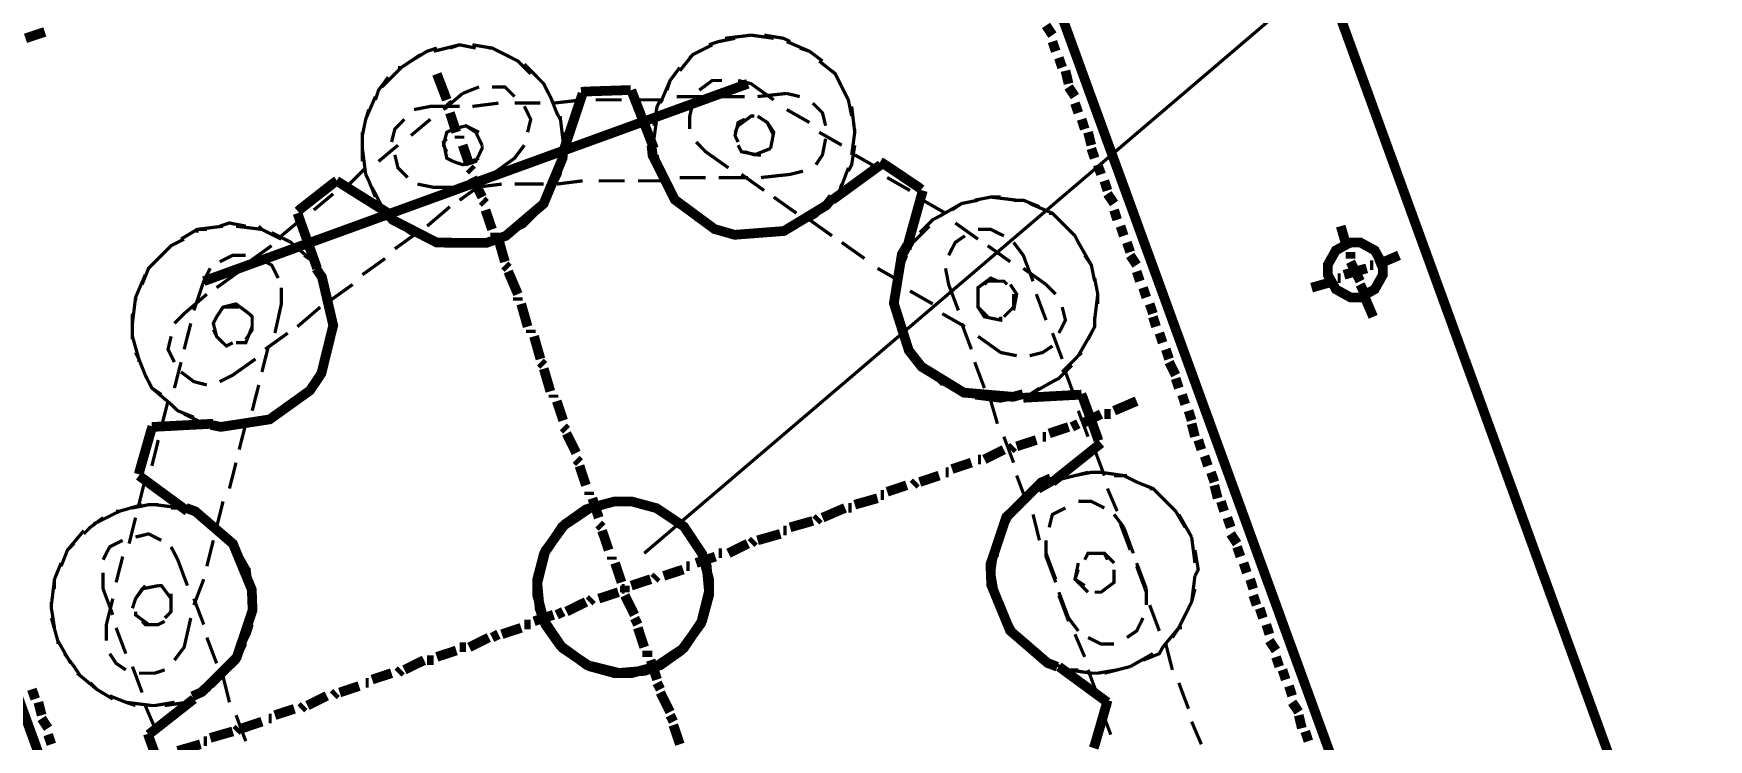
# Model space of a CAD drawing. Extents: x -2.4 to 13.4, y -16 to -5.
# Drawn here: x 1.194 to 2.056, y -8.171 to -7.808 of the extents above; entities that cross this region are included whole.
import ezdxf

# ---------------------------------------------------------------- set-up
doc = ezdxf.new("R2010")
doc.units = 0
doc.header["$MEASUREMENT"] = 0
doc.dimstyles.get("Standard").update_dxf_attribs({"dimtxt": 0.1, "dimasz": 0.1, "dimexe": 1.25, "dimexo": 0.625, "dimtad": 1, "dimtih": 1, "dimtxsty": 'Standard', "dimcen": 2.5, "dimazin": 3, "dimtfac": 1, "dimtmove": 0, "dimatfit": 3})

# ---------------------------------------------------------------- blocks, each defined once
blk = doc.blocks.new('_CLOSEDFILLED')
at = {"color": 0, "linetype": 'BYBLOCK'}
blk.add_solid([(-1, 0.1644), (0, 0), (-1, -0.1644)], dxfattribs=at)
blk = doc.blocks.new('*D10')
for p, q in [((0.28371, -7.11839), (0.28371, -9.73529)), ((1.6566, -7.21839), (0.28371, -7.21839)), ((0.28371, -10.43529), (0.28371, -13.05219)), ((0.84698, -12.95219), (0.28371, -12.95219))]:
    blk.add_line(p, q)
at = {"layer": 'Defpoints'}
for p in [(0.28371, -7.21839), (1.6566, -7.21839), (0.84698, -12.95219)]:
    blk.add_point(p, dxfattribs=at)
at = {"xscale": 0.1, "yscale": 0.1}
for p, rotation in [((0.28371, -7.21839), 270), ((0.28371, -12.95219), 90)]:
    blk.add_blockref('_CLOSEDFILLED', p, dxfattribs=dict(at, rotation=rotation))
at = {"insert": (0.28371, -10.08529), "char_height": 0.1, "attachment_point": 5, "rotation": 270}
blk.add_mtext('3000 mm', dxfattribs=at)

msp = doc.modelspace()

# ---------------------------------------------------------------- linework, layer by layer
at = {"color": 0}
for points, const_width in [([(3.74199, -12.95219), (1.65538, -7.21884)], 0.005), ([(3.59868, -12.95219), (1.52868, -7.26383)], 0.005), ([(2.93368, -12.95219), (0.94198, -7.47715)], 0.005), ([(2.00698, -7.6505), (1.50868, -8.07551)], 0.00167), ([(1.19038, -7.81048), (1.20028, -7.80718)], 0.005), ([(1.71868, -7.80886), (1.71538, -7.80387)], 0.005), ([(1.40198, -7.81552), (1.39698, -7.81716), (1.38868, -7.8222)], 0.00167), ([(1.41368, -7.81384), (1.40038, -7.81716)], 0.00167), ([(1.42198, -7.81552), (1.41368, -7.81384), (1.40868, -7.81552)], 0.00167), ([(1.43368, -7.81716), (1.43038, -7.81552), (1.42028, -7.81384)], 0.00167), ([(1.44038, -7.82052), (1.43038, -7.81552), (1.42868, -7.81552)], 0.00167), ([(1.54368, -7.81384), (1.53368, -7.81884), (1.53208, -7.82052)], 0.00167), ([(1.55538, -7.81048), (1.54698, -7.81216), (1.54198, -7.81384)], 0.00167), ([(1.56368, -7.80886), (1.55028, -7.81048)], 0.00167), ([(1.57528, -7.81048), (1.56368, -7.80886), (1.56198, -7.80886)], 0.00167), ([(1.58368, -7.81216), (1.58028, -7.81048), (1.57038, -7.80886)], 0.00167), ([(1.59368, -7.81716), (1.58198, -7.81216)], 0.00167), ([(1.60038, -7.8222), (1.59368, -7.81716), (1.58868, -7.81552)], 0.00167), ([(1.72038, -7.81716), (1.71868, -7.81216)], 0.005), ([(1.39368, -7.81884), (1.38368, -7.82551), (1.38198, -7.82551)], 0.00167), ([(1.45028, -7.82881), (1.44368, -7.8222), (1.44038, -7.82052)], 0.00167), ([(1.45698, -7.83387), (1.44698, -7.82383)], 0.00167), ([(1.53698, -7.81716), (1.53368, -7.81884), (1.52698, -7.82719)], 0.00167), ([(1.60868, -7.83219), (1.60698, -7.82881), (1.59868, -7.8222)], 0.00167), ([(1.72368, -7.82551), (1.72198, -7.82052)], 0.005), ([(1.28208, -7.93548), (1.56198, -7.83387)], 0.005), ([(1.37698, -7.83051), (1.37198, -7.83718), (1.37038, -7.84216)], 0.00167), ([(1.38368, -7.82551), (1.37368, -7.8355)], 0.00167), ([(1.40198, -7.82881), (1.40708, -7.84216)], 0.005), ([(1.46198, -7.84384), (1.45698, -7.83387), (1.45528, -7.83219)], 0.00167), ([(1.52198, -7.83219), (1.51698, -7.84384)], 0.00167), ([(1.52698, -7.82551), (1.52198, -7.83219), (1.52038, -7.83718)], 0.00167), ([(1.54868, -7.83219), (1.54368, -7.83219), (1.53698, -7.83718)], 0.00167), ([(1.57528, -7.84216), (1.56368, -7.83387), (1.55698, -7.83219)], 0.00167), ([(1.61198, -7.83886), (1.60698, -7.82881), (1.60528, -7.82719)], 0.00167), ([(1.72698, -7.83387), (1.72538, -7.82719)], 0.005), ([(1.37038, -7.84048), (1.36538, -7.85215)], 0.00167), ([(1.41528, -7.83886), (1.40538, -7.84716)], 0.00167), ([(1.40708, -7.84384), (1.40868, -7.84554)], 0.005), ([(1.42368, -7.8355), (1.41528, -7.83886)], 0.00167), ([(1.44198, -7.84048), (1.43698, -7.8355), (1.43038, -7.8355)], 0.00167), ([(1.46538, -7.85215), (1.46368, -7.84884), (1.46038, -7.84048)], 0.00167), ([(1.47698, -7.84216), (1.46198, -7.84384)], 0.00167), ([(1.47698, -7.83886), (1.46698, -7.86886)], 0.005), ([(1.50168, -7.83723), (1.49948, -7.83718), (1.47828, -7.83788), (1.47618, -7.83809)], 0.005), ([(1.49698, -7.84216), (1.48368, -7.84216)], 0.00167), ([(1.50198, -7.83718), (1.51368, -7.86718)], 0.005), ([(1.51868, -7.84216), (1.50368, -7.84216)], 0.00167), ([(1.51698, -7.84216), (1.51528, -7.84554), (1.51368, -7.85551)], 0.00167), ([(1.53868, -7.84048), (1.52538, -7.84048)], 0.00167), ([(1.56038, -7.84048), (1.54698, -7.84048)], 0.00167), ([(1.58198, -7.83886), (1.56698, -7.84048)], 0.00167), ([(1.58868, -7.84048), (1.58198, -7.83886)], 0.00167), ([(1.61538, -7.85052), (1.61368, -7.84216), (1.61198, -7.83886)], 0.00167), ([(1.73028, -7.84048), (1.72698, -7.8355)], 0.005), ([(1.73198, -7.84884), (1.73028, -7.84384)], 0.005), ([(1.36698, -7.84716), (1.36538, -7.85215), (1.36368, -7.86051)], 0.00167), ([(1.41368, -7.84554), (1.39868, -7.84554), (1.39028, -7.84716)], 0.00167), ([(1.40868, -7.84884), (1.41198, -7.85883)], 0.005), ([(1.43368, -7.84384), (1.42028, -7.84554)], 0.00167), ([(1.45528, -7.84384), (1.44198, -7.84384)], 0.00167), ([(1.44868, -7.85883), (1.45028, -7.85215), (1.44698, -7.84554)], 0.00167), ([(1.46698, -7.86387), (1.46538, -7.85052)], 0.00167), ([(1.51528, -7.85052), (1.51368, -7.86219), (1.51368, -7.86387)], 0.00167), ([(1.53368, -7.84384), (1.53208, -7.85052), (1.53208, -7.85719)], 0.00167), ([(1.56538, -7.85052), (1.56368, -7.85052), (1.55698, -7.85551), (1.55538, -7.85883)], 0.00167), ([(1.57528, -7.86051), (1.57198, -7.85383), (1.56698, -7.85052)], 0.00167), ([(1.59368, -7.85383), (1.58198, -7.84716)], 0.00167), ([(1.60198, -7.85551), (1.60038, -7.84884), (1.59538, -7.84384)], 0.00167), ([(1.61698, -7.85883), (1.61538, -7.84554)], 0.00167), ([(1.73528, -7.85719), (1.73368, -7.85215)], 0.005), ([(1.36368, -7.85883), (1.36368, -7.86718), (1.36368, -7.87386)], 0.00167), ([(1.38528, -7.85215), (1.38038, -7.85719), (1.37868, -7.86387)], 0.00167), ([(1.39868, -7.85215), (1.38868, -7.86051)], 0.00167), ([(1.41038, -7.85719), (1.40708, -7.85883), (1.40538, -7.86549), (1.40708, -7.86886)], 0.00167), ([(1.42368, -7.85883), (1.41698, -7.85551), (1.41038, -7.85719)], 0.00167), ([(1.41368, -7.86051), (1.41368, -7.86219)], 0.005), ([(1.42528, -7.86549), (1.42198, -7.85883), (1.41698, -7.85551)], 0.00167), ([(1.46698, -7.87218), (1.46698, -7.86387), (1.46698, -7.85883)], 0.00167), ([(1.56038, -7.85215), (1.55698, -7.85383), (1.55538, -7.86051), (1.55698, -7.86387)], 0.00167), ([(1.57368, -7.86718), (1.57528, -7.85883), (1.57198, -7.85383)], 0.00167), ([(1.61028, -7.86549), (1.59868, -7.85883)], 0.00167), ([(1.61538, -7.87048), (1.61698, -7.85883), (1.61698, -7.85719)], 0.00167), ([(1.73868, -7.86549), (1.73698, -7.85883)], 0.005), ([(1.36368, -7.86718), (1.36538, -7.88052)], 0.00167), ([(1.38198, -7.86549), (1.37198, -7.87386)], 0.00167), ([(1.37578, -7.90011), (1.37938, -7.90401), (1.40198, -7.91562), (1.42748, -7.91579), (1.43248, -7.914), (1.43748, -7.91215), (1.45688, -7.89566), (1.46668, -7.87218), (1.46698, -7.86691)], 0.005), ([(1.40708, -7.86219), (1.40538, -7.86387), (1.40708, -7.87218), (1.41038, -7.87386)], 0.00167), ([(1.41528, -7.86549), (1.41868, -7.87554)], 0.005), ([(1.41698, -7.87554), (1.42198, -7.87386), (1.42528, -7.86718), (1.42528, -7.86549)], 0.00167), ([(1.43038, -7.88052), (1.44198, -7.87218), (1.44698, -7.86549)], 0.00167), ([(1.51238, -7.86555), (1.51298, -7.87081), (1.52438, -7.89355), (1.54488, -7.90868), (1.55008, -7.91015), (1.55518, -7.91161), (1.58058, -7.90966), (1.60238, -7.89643), (1.60568, -7.8923)], 0.005), ([(1.51368, -7.86219), (1.51528, -7.87554)], 0.00167), ([(1.53538, -7.86387), (1.54028, -7.86886), (1.55198, -7.87716)], 0.00167), ([(1.55698, -7.86549), (1.55868, -7.86886), (1.56698, -7.87048), (1.56868, -7.87048)], 0.00167), ([(1.56038, -7.86886), (1.56538, -7.87048), (1.57368, -7.86718)], 0.00167), ([(1.59698, -7.87554), (1.60038, -7.87048), (1.60198, -7.86219)], 0.00167), ([(1.61368, -7.87884), (1.61538, -7.87554), (1.61698, -7.86549)], 0.00167), ([(1.74038, -7.87218), (1.73868, -7.86718)], 0.005), ([(1.38038, -7.87048), (1.38198, -7.87716), (1.38698, -7.88215)], 0.00167), ([(1.41038, -7.87386), (1.41528, -7.87554), (1.42368, -7.87218)], 0.00167), ([(1.41868, -7.87716), (1.42028, -7.87884)], 0.005), ([(1.46368, -7.88383), (1.46538, -7.88052), (1.46698, -7.87048)], 0.00167), ([(1.51528, -7.87048), (1.51698, -7.87884), (1.51868, -7.88383)], 0.00167), ([(1.63038, -7.87554), (1.60528, -7.89381)], 0.005), ([(1.62868, -7.87716), (1.61698, -7.87048)], 0.00167), ([(1.65128, -7.88829), (1.64958, -7.88698), (1.63188, -7.87509), (1.63008, -7.87401)], 0.005), ([(1.74368, -7.88052), (1.74198, -7.87554)], 0.005), ([(1.35058, -7.88383), (1.34878, -7.88502), (1.33208, -7.89811), (1.33048, -7.89951)], 0.005), ([(1.35038, -7.88383), (1.37698, -7.9005)], 0.005), ([(1.36538, -7.87716), (1.35528, -7.8872)], 0.00167), ([(1.36538, -7.88052), (1.36698, -7.88383), (1.37038, -7.89219)], 0.00167), ([(1.42028, -7.88215), (1.42528, -7.89219)], 0.005), ([(1.46038, -7.89051), (1.46538, -7.88052), (1.46538, -7.87884)], 0.00167), ([(1.46368, -7.88551), (1.47698, -7.88383)], 0.00167), ([(1.48528, -7.88383), (1.49868, -7.88383)], 0.00167), ([(1.50538, -7.88383), (1.52038, -7.88383)], 0.00167), ([(1.51868, -7.88215), (1.52368, -7.89219), (1.52538, -7.89381)], 0.00167), ([(1.52698, -7.88215), (1.54028, -7.88215)], 0.00167), ([(1.54698, -7.88215), (1.56198, -7.88215)], 0.00167), ([(1.55868, -7.88052), (1.57038, -7.88883)], 0.00167), ([(1.56868, -7.88215), (1.58368, -7.88052), (1.59038, -7.87884)], 0.00167), ([(1.60868, -7.89051), (1.61368, -7.87716)], 0.00167), ([(1.64538, -7.88883), (1.63368, -7.88215)], 0.00167), ([(1.74698, -7.88883), (1.74538, -7.88383)], 0.005), ([(1.34868, -7.89051), (1.33868, -7.89886)], 0.00167), ([(1.36868, -7.8872), (1.37368, -7.89718), (1.37538, -7.89886)], 0.00167), ([(1.39198, -7.88551), (1.40038, -7.8872), (1.41528, -7.8872)], 0.00167), ([(1.41368, -7.89381), (1.42528, -7.88551)], 0.00167), ([(1.42198, -7.8872), (1.43538, -7.88551)], 0.00167), ([(1.42528, -7.89381), (1.42698, -7.89549)], 0.005), ([(1.44198, -7.88551), (1.45698, -7.88551)], 0.00167), ([(1.45368, -7.9005), (1.45868, -7.89549), (1.46038, -7.89051)], 0.00167), ([(1.52198, -7.88883), (1.52368, -7.89219), (1.53038, -7.89886)], 0.00167), ([(1.57528, -7.89219), (1.58698, -7.9005)], 0.00167), ([(1.60368, -7.89549), (1.60868, -7.89051), (1.61028, -7.88551)], 0.00167), ([(1.65198, -7.88883), (1.64368, -7.91883)], 0.005), ([(1.66368, -7.9005), (1.65198, -7.89381)], 0.00167), ([(1.68038, -7.89381), (1.67198, -7.89549), (1.66698, -7.89886)], 0.00167), ([(1.69198, -7.89219), (1.68698, -7.89219), (1.67868, -7.89381)], 0.00167), ([(1.70028, -7.89381), (1.68698, -7.89219)], 0.00167), ([(1.71198, -7.89718), (1.70368, -7.89381), (1.69868, -7.89381)], 0.00167), ([(1.75038, -7.89549), (1.74698, -7.89051)], 0.005), ([(1.33028, -7.9005), (1.34038, -7.92887)], 0.005), ([(1.37368, -7.89718), (1.38368, -7.90716)], 0.00167), ([(1.39698, -7.90716), (1.40868, -7.89718)], 0.00167), ([(1.42698, -7.89886), (1.43038, -7.90884)], 0.005), ([(1.44698, -7.90716), (1.45698, -7.89718)], 0.00167), ([(1.53038, -7.89886), (1.53538, -7.90386), (1.54028, -7.90554)], 0.00167), ([(1.58698, -7.90716), (1.59698, -7.90218), (1.59868, -7.9005)], 0.00167), ([(1.59368, -7.90386), (1.59698, -7.90218), (1.60368, -7.89549)], 0.00167), ([(1.66038, -7.90218), (1.65708, -7.90386), (1.65038, -7.91052)], 0.00167), ([(1.67198, -7.89549), (1.66038, -7.90218)], 0.00167), ([(1.71868, -7.9005), (1.70698, -7.89549)], 0.00167), ([(1.72698, -7.90884), (1.71868, -7.9005), (1.71698, -7.9005)], 0.00167), ([(1.75198, -7.90386), (1.75038, -7.89886)], 0.005), ([(1.28368, -7.90884), (1.27868, -7.90884), (1.27038, -7.91384)], 0.00167), ([(1.29198, -7.90716), (1.27868, -7.90884), (1.27868, -7.91052)], 0.00167), ([(1.30368, -7.90716), (1.29528, -7.90554), (1.29028, -7.90716)], 0.00167), ([(1.31198, -7.90884), (1.29868, -7.90716)], 0.00167), ([(1.32198, -7.91384), (1.31198, -7.90884), (1.31038, -7.90716)], 0.00167), ([(1.32868, -7.9172), (1.32698, -7.91552), (1.31698, -7.91052)], 0.00167), ([(1.33198, -7.90386), (1.32198, -7.91215)], 0.00167), ([(1.38038, -7.90386), (1.38528, -7.90884), (1.39028, -7.91215)], 0.00167), ([(1.38038, -7.91883), (1.39198, -7.91052)], 0.00167), ([(1.39028, -7.91052), (1.40038, -7.91552), (1.40198, -7.91552)], 0.00167), ([(1.42868, -7.91552), (1.43368, -7.91552), (1.44198, -7.91052)], 0.00167), ([(1.43198, -7.91052), (1.43198, -7.91215)], 0.005), ([(1.43698, -7.91215), (1.44698, -7.90716), (1.44868, -7.90554)], 0.00167), ([(1.53538, -7.90386), (1.54868, -7.90884)], 0.00167), ([(1.54698, -7.90884), (1.55028, -7.91052), (1.56038, -7.91215)], 0.00167), ([(1.55538, -7.91052), (1.56698, -7.91215), (1.56868, -7.91215)], 0.00167), ([(1.56698, -7.91215), (1.58028, -7.91052)], 0.00167), ([(1.57528, -7.91052), (1.58368, -7.90884), (1.58698, -7.90716)], 0.00167), ([(1.59368, -7.90386), (1.60528, -7.91215)], 0.00167), ([(1.65538, -7.90716), (1.64698, -7.91552), (1.64538, -7.9172)], 0.00167), ([(1.68038, -7.91384), (1.66868, -7.90554)], 0.00167), ([(1.69368, -7.91215), (1.68698, -7.90884), (1.68038, -7.90884)], 0.00167), ([(1.73198, -7.91552), (1.73028, -7.91215), (1.72368, -7.90554)], 0.00167), ([(1.75538, -7.91215), (1.75368, -7.90716)], 0.005), ([(1.87038, -7.91883), (1.86698, -7.90716)], 0.005), ([(1.26528, -7.9172), (1.25538, -7.92718)], 0.00167), ([(1.27198, -7.91384), (1.26528, -7.9172), (1.26198, -7.92051)], 0.00167), ([(1.31698, -7.9172), (1.30538, -7.9255)], 0.00167), ([(1.33868, -7.9255), (1.32868, -7.9172)], 0.00167), ([(1.39698, -7.91384), (1.40038, -7.91552), (1.41038, -7.9172)], 0.00167), ([(1.40868, -7.9172), (1.41698, -7.9172), (1.42198, -7.9172)], 0.00167), ([(1.41698, -7.9172), (1.43038, -7.91552)], 0.00167), ([(1.43368, -7.91384), (1.43698, -7.9255)], 0.005), ([(1.61028, -7.91552), (1.62198, -7.92381)], 0.00167), ([(1.64388, -7.91709), (1.64118, -7.9217), (1.63708, -7.94687), (1.64478, -7.97113), (1.64808, -7.97536), (1.65138, -7.97954), (1.67308, -7.99283), (1.69838, -7.99499), (1.70358, -7.99359)], 0.005), ([(1.64698, -7.91552), (1.64028, -7.92718)], 0.00167), ([(1.67368, -7.91215), (1.66868, -7.91552), (1.66528, -7.92219)], 0.00167), ([(1.69698, -7.9255), (1.68538, -7.9172)], 0.00167), ([(1.70868, -7.93548), (1.70368, -7.92219), (1.69868, -7.91552)], 0.00167), ([(1.73868, -7.92718), (1.73198, -7.91552)], 0.00167), ([(1.75868, -7.92051), (1.75698, -7.91552)], 0.005), ([(1.87198, -7.92381), (1.87198, -7.92051)], 0.005), ([(1.25698, -7.9255), (1.25368, -7.92887), (1.25038, -7.93716)], 0.00167), ([(1.28568, -8.00943), (1.29088, -8.01047), (1.31598, -8.00661), (1.33668, -7.99175), (1.33968, -7.98734), (1.34258, -7.98295), (1.34868, -7.95822), (1.34288, -7.93337), (1.33988, -7.92897)], 0.005), ([(1.30368, -7.92219), (1.29698, -7.92219), (1.29028, -7.9255)], 0.00167), ([(1.32038, -7.93386), (1.31698, -7.92718), (1.31038, -7.92381)], 0.00167), ([(1.34198, -7.93386), (1.33868, -7.9255), (1.33368, -7.92219)], 0.00167), ([(1.36368, -7.93218), (1.37538, -7.92381)], 0.00167), ([(1.43698, -7.92718), (1.43868, -7.92887)], 0.005), ([(1.64368, -7.92219), (1.64028, -7.93049), (1.63868, -7.93548)], 0.00167), ([(1.74038, -7.93548), (1.73868, -7.92718), (1.73528, -7.92219)], 0.00167), ([(1.76198, -7.92718), (1.75868, -7.92219)], 0.005), ([(1.88038, -7.92887), (1.86868, -7.93218)], 0.005), ([(1.87698, -7.93548), (1.87198, -7.9255)], 0.005), ([(1.88368, -7.92718), (1.88198, -7.92718)], 0.005), ([(1.89698, -7.92219), (1.88528, -7.92718)], 0.005), ([(1.25198, -7.93218), (1.24698, -7.94384), (1.24698, -7.94552)], 0.00167), ([(1.28208, -7.93548), (1.27698, -7.95051)], 0.00167), ([(1.28538, -7.92887), (1.28208, -7.93548)], 0.00167), ([(1.30028, -7.93049), (1.28868, -7.93884)], 0.00167), ([(1.34698, -7.94384), (1.34538, -7.94052), (1.34198, -7.93218)], 0.00167), ([(1.43868, -7.93049), (1.44368, -7.94216)], 0.005), ([(1.62868, -7.92887), (1.64028, -7.93548)], 0.00167), ([(1.63868, -7.93386), (1.63698, -7.9472)], 0.00167), ([(1.66368, -7.92887), (1.66528, -7.93716), (1.67028, -7.95051)], 0.00167), ([(1.69038, -7.93548), (1.68698, -7.93386), (1.68038, -7.93884), (1.68038, -7.94216)], 0.00167), ([(1.69538, -7.93716), (1.69368, -7.93548), (1.68538, -7.93548), (1.68368, -7.93716)], 0.00167), ([(1.71538, -7.93716), (1.70368, -7.92887)], 0.00167), ([(1.74198, -7.9472), (1.74198, -7.94216), (1.74038, -7.93386)], 0.00167), ([(1.76368, -7.93548), (1.76198, -7.93049)], 0.005), ([(1.86368, -7.93548), (1.85198, -7.93884)], 0.005), ([(1.86698, -7.93386), (1.86538, -7.93386)], 0.005), ([(1.87868, -7.94052), (1.87698, -7.93716)], 0.005), ([(1.24698, -7.94384), (1.24538, -7.95719)], 0.00167), ([(1.28368, -7.94216), (1.27198, -7.95219), (1.26698, -7.95719)], 0.00167), ([(1.31868, -7.96218), (1.32198, -7.9472), (1.32198, -7.93884)], 0.00167), ([(1.34868, -7.95219), (1.34538, -7.94052), (1.34538, -7.93884)], 0.00167), ([(1.34698, -7.94552), (1.35868, -7.93716)], 0.00167), ([(1.44368, -7.94384), (1.44368, -7.94552)], 0.005), ([(1.44538, -7.9472), (1.44868, -7.95887)], 0.005), ([(1.63868, -7.94216), (1.63698, -7.9472), (1.63868, -7.95551)], 0.00167), ([(1.64538, -7.94052), (1.65708, -7.9472)], 0.00167), ([(1.68038, -7.94216), (1.68038, -7.94883), (1.68538, -7.95381)], 0.00167), ([(1.69368, -7.95381), (1.69868, -7.94883), (1.69868, -7.94216)], 0.00167), ([(1.69868, -7.95051), (1.70028, -7.94216), (1.69698, -7.93716)], 0.00167), ([(1.71538, -7.95551), (1.71038, -7.94216)], 0.00167), ([(1.72038, -7.94216), (1.71538, -7.93716)], 0.00167), ([(1.74038, -7.95551), (1.74198, -7.94216)], 0.00167), ([(1.76698, -7.94384), (1.76528, -7.93884)], 0.005), ([(1.77038, -7.95219), (1.76868, -7.9472)], 0.005), ([(1.88368, -7.95381), (1.87868, -7.94216)], 0.005), ([(1.24538, -7.95219), (1.24538, -7.9605), (1.24538, -7.96548)], 0.00167), ([(1.28868, -7.95381), (1.28698, -7.95719), (1.28868, -7.96386), (1.29198, -7.96716)], 0.00167), ([(1.30028, -7.94883), (1.29198, -7.94883), (1.28868, -7.95381)], 0.00167), ([(1.30538, -7.95219), (1.29868, -7.9472), (1.29198, -7.94883)], 0.00167), ([(1.30368, -7.96548), (1.30698, -7.9605), (1.30698, -7.95381), (1.30538, -7.95219)], 0.00167), ([(1.33028, -7.95887), (1.34198, -7.94883)], 0.00167), ([(1.34868, -7.96386), (1.34868, -7.95719), (1.34868, -7.95051)], 0.00167), ([(1.63868, -7.95381), (1.64028, -7.96218), (1.64368, -7.96716)], 0.00167), ([(1.66198, -7.95219), (1.67368, -7.95887)], 0.00167), ([(1.68038, -7.94883), (1.68368, -7.95381), (1.69198, -7.95551), (1.69198, -7.95381)], 0.00167), ([(1.72198, -7.96218), (1.72538, -7.95551), (1.72368, -7.94883)], 0.00167), ([(1.73698, -7.96548), (1.74038, -7.95887), (1.74038, -7.95381)], 0.00167), ([(1.77198, -7.95887), (1.77038, -7.95381)], 0.005), ([(1.27538, -7.95719), (1.27198, -7.97054)], 0.00167), ([(1.28698, -7.9605), (1.28868, -7.96386), (1.29368, -7.96884), (1.29698, -7.96716)], 0.00167), ([(1.29868, -7.96716), (1.30368, -7.96716), (1.30698, -7.95887)], 0.00167), ([(1.31368, -7.97054), (1.32528, -7.96218)], 0.00167), ([(1.34698, -7.97216), (1.34868, -7.95887)], 0.00167), ([(1.45028, -7.9605), (1.45028, -7.96218)], 0.005), ([(1.45198, -7.96386), (1.45528, -7.97552)], 0.005), ([(1.64028, -7.96218), (1.64698, -7.97384)], 0.00167), ([(1.67198, -7.95719), (1.67698, -7.97054)], 0.00167), ([(1.72368, -7.97552), (1.71868, -7.96218)], 0.00167), ([(1.73198, -7.97384), (1.73868, -7.96218)], 0.00167), ([(1.77538, -7.96716), (1.77368, -7.96218)], 0.005), ([(1.24538, -7.96386), (1.24868, -7.97552), (1.24868, -7.97715)], 0.00167), ([(1.26528, -7.96386), (1.26368, -7.97054), (1.26698, -7.97715)], 0.00167), ([(1.31198, -7.98219), (1.31538, -7.96884)], 0.00167), ([(1.34198, -7.98383), (1.34698, -7.97216), (1.34698, -7.97054)], 0.00167), ([(1.68038, -7.96386), (1.69198, -7.97216), (1.70028, -7.97384)], 0.00167), ([(1.70698, -7.97384), (1.71368, -7.97216), (1.71868, -7.96884)], 0.00167), ([(1.77868, -7.97552), (1.77698, -7.97054)], 0.005), ([(1.24698, -7.97216), (1.24868, -7.97552), (1.25198, -7.98383)], 0.00167), ([(1.27038, -7.97715), (1.26698, -7.99049)], 0.00167), ([(1.29028, -7.98719), (1.29698, -7.98383), (1.30868, -7.97552)], 0.00167), ([(1.33698, -7.99049), (1.34038, -7.98719), (1.34368, -7.97883)], 0.00167), ([(1.45528, -7.97715), (1.45698, -7.97883)], 0.005), ([(1.45698, -7.98051), (1.46038, -7.99218)], 0.005), ([(1.64698, -7.97384), (1.64868, -7.97715), (1.65538, -7.98383)], 0.00167), ([(1.65198, -7.97883), (1.66038, -7.98719), (1.66198, -7.98887)], 0.00167), ([(1.67868, -7.97715), (1.68368, -7.99049)], 0.00167), ([(1.71868, -7.98719), (1.72198, -7.98551), (1.72868, -7.97883)], 0.00167), ([(1.72368, -7.98219), (1.73198, -7.97384), (1.73368, -7.97216)], 0.00167), ([(1.78208, -7.98383), (1.77868, -7.97715)], 0.005), ([(1.25198, -7.98383), (1.25538, -7.99049), (1.26028, -7.99386)], 0.00167), ([(1.27038, -7.98219), (1.27698, -7.98719), (1.28368, -7.98887)], 0.00167), ([(1.66038, -7.98719), (1.67198, -7.99386)], 0.00167), ([(1.70698, -7.99386), (1.71868, -7.98719)], 0.00167), ([(1.73028, -7.99548), (1.72538, -7.98219)], 0.00167), ([(1.78368, -7.99049), (1.78208, -7.98551)], 0.005), ([(1.25538, -7.99049), (1.26528, -7.99886)], 0.00167), ([(1.26368, -7.99718), (1.26028, -8.01051)], 0.00167), ([(1.30698, -8.00216), (1.31038, -7.98887)], 0.00167), ([(1.32198, -8.00384), (1.32868, -7.99886), (1.33368, -7.99548)], 0.00167), ([(1.32868, -7.99886), (1.33868, -7.98887)], 0.00167), ([(1.46198, -7.99386), (1.46198, -7.99548)], 0.005), ([(1.46368, -7.99718), (1.46698, -8.00715)], 0.005), ([(1.66868, -7.99049), (1.67528, -7.99386), (1.68038, -7.99548)], 0.00167), ([(1.67868, -7.99548), (1.69198, -7.99718)], 0.00167), ([(1.68698, -7.99548), (1.69198, -7.99718), (1.70028, -7.99548)], 0.00167), ([(1.68698, -7.99718), (1.69038, -8.00883)], 0.00167), ([(1.69868, -7.99548), (1.70698, -7.99386), (1.71198, -7.99049)], 0.00167), ([(1.73368, -7.99386), (1.70368, -7.99548)], 0.005), ([(1.74228, -8.01756), (1.74168, -8.01551), (1.73438, -7.99554), (1.73358, -7.99359)], 0.005), ([(1.75038, -8.00216), (1.76198, -7.99718)], 0.005), ([(1.78698, -7.99886), (1.78538, -7.99386)], 0.005), ([(1.26528, -7.99886), (1.26868, -8.00216), (1.27698, -8.00552)], 0.00167), ([(1.27198, -8.00384), (1.28208, -8.00883), (1.28368, -8.00883)], 0.00167), ([(1.31038, -8.00715), (1.31538, -8.00715), (1.32368, -8.00216)], 0.00167), ([(1.73698, -8.01551), (1.73198, -8.00216)], 0.00167), ([(1.73368, -8.00883), (1.74368, -8.00384)], 0.005), ([(1.74538, -8.00384), (1.74868, -8.00384)], 0.005), ([(1.79028, -8.00715), (1.78868, -8.00216)], 0.005), ([(1.25568, -8.0103), (1.25498, -8.0123), (1.24918, -8.0327), (1.24868, -8.03481)], 0.005), ([(1.25568, -8.0103), (1.25498, -8.0123), (1.24918, -8.0327), (1.24868, -8.03481)], 0.005), ([(1.25538, -8.01051), (1.28698, -8.00883)], 0.005), ([(1.25538, -8.01051), (1.28698, -8.00883)], 0.005), ([(1.28208, -8.00883), (1.29698, -8.01051)], 0.00167), ([(1.29028, -8.00883), (1.29868, -8.01051), (1.30368, -8.00883)], 0.00167), ([(1.30028, -8.02218), (1.30368, -8.00883)], 0.00167), ([(1.30368, -8.00883), (1.31538, -8.00715)], 0.00167), ([(1.46698, -8.01051), (1.46868, -8.0122)], 0.005), ([(1.46868, -8.01383), (1.47368, -8.02386)], 0.005), ([(1.71368, -8.01551), (1.71538, -8.01551)], 0.005), ([(1.71698, -8.01383), (1.72698, -8.01051)], 0.005), ([(1.72868, -8.01051), (1.73198, -8.00883)], 0.005), ([(1.79198, -8.01551), (1.79028, -8.00883)], 0.005), ([(1.25868, -8.01719), (1.25538, -8.03054)], 0.00167), ([(1.68368, -8.02718), (1.69368, -8.02218)], 0.005), ([(1.69368, -8.01551), (1.69868, -8.02886)], 0.00167), ([(1.69698, -8.02218), (1.69868, -8.02049)], 0.005), ([(1.70028, -8.02049), (1.71038, -8.01719)], 0.005), ([(1.74368, -8.01881), (1.71868, -8.03884)], 0.005), ([(1.74538, -8.03552), (1.74038, -8.02218)], 0.00167), ([(1.79528, -8.02218), (1.79368, -8.01719)], 0.005), ([(1.29528, -8.0422), (1.29868, -8.02886)], 0.00167), ([(1.47368, -8.02718), (1.47538, -8.02886)], 0.005), ([(1.47538, -8.03054), (1.47868, -8.04052)], 0.005), ([(1.66698, -8.03216), (1.67698, -8.02886)], 0.005), ([(1.68038, -8.02718), (1.68198, -8.02718)], 0.005), ([(1.79868, -8.03054), (1.79698, -8.0255)], 0.005), ([(1.24868, -8.03552), (1.27368, -8.05387)], 0.005), ([(1.24868, -8.03552), (1.27368, -8.05387)], 0.005), ([(1.25198, -8.03715), (1.24868, -8.0505)], 0.00167), ([(1.63368, -8.04383), (1.64368, -8.04052)], 0.005), ([(1.64698, -8.04052), (1.64868, -8.03884)], 0.005), ([(1.65038, -8.03884), (1.66038, -8.03552)], 0.005), ([(1.66368, -8.03384), (1.66528, -8.03384)], 0.005), ([(1.71778, -8.03688), (1.71288, -8.03905), (1.69488, -8.05701), (1.68678, -8.0812), (1.68698, -8.08652), (1.68718, -8.09179), (1.69688, -8.11533), (1.71618, -8.13199), (1.72118, -8.13388)], 0.005), ([(1.70028, -8.03552), (1.70528, -8.04881)], 0.00167), ([(1.72368, -8.03715), (1.71198, -8.04383)], 0.00167), ([(1.72368, -8.03715), (1.73698, -8.03384)], 0.00167), ([(1.74368, -8.03384), (1.73868, -8.03384), (1.73028, -8.03552)], 0.00167), ([(1.74368, -8.03384), (1.75538, -8.03552), (1.75698, -8.03552)], 0.00167), ([(1.76198, -8.03884), (1.75538, -8.03552), (1.75038, -8.03552)], 0.00167), ([(1.76198, -8.03884), (1.77038, -8.0422), (1.77368, -8.04551)], 0.00167), ([(1.80198, -8.03884), (1.80028, -8.03384)], 0.005), ([(1.80368, -8.04719), (1.80198, -8.04052)], 0.005), ([(1.28868, -8.06216), (1.29198, -8.04881)], 0.00167), ([(1.48028, -8.04383), (1.48028, -8.04551)], 0.005), ([(1.48198, -8.04719), (1.48528, -8.05718)], 0.005), ([(1.61698, -8.0505), (1.62868, -8.04719)], 0.005), ([(1.63038, -8.04551), (1.63198, -8.04551)], 0.005), ([(1.70528, -8.04719), (1.69698, -8.05718)], 0.00167), ([(1.70528, -8.04719), (1.70868, -8.04383), (1.71698, -8.04052)], 0.00167), ([(1.73198, -8.04881), (1.73868, -8.04881), (1.74538, -8.05218)], 0.00167), ([(1.75198, -8.05387), (1.74698, -8.0422)], 0.00167), ([(1.77868, -8.0505), (1.77038, -8.0422), (1.76868, -8.0422)], 0.00167), ([(1.80698, -8.05387), (1.80538, -8.04881)], 0.005), ([(1.23028, -8.05718), (1.22368, -8.06216), (1.22038, -8.06552)], 0.00167), ([(1.23868, -8.05387), (1.22538, -8.06048)], 0.00167), ([(1.25038, -8.0505), (1.23868, -8.05387), (1.23698, -8.05387)], 0.00167), ([(1.24698, -8.05718), (1.24368, -8.07052)], 0.00167), ([(1.25868, -8.0505), (1.25368, -8.0505), (1.24538, -8.05218)], 0.00167), ([(1.27038, -8.05218), (1.25698, -8.0505)], 0.00167), ([(1.27698, -8.05549), (1.27038, -8.05218), (1.26528, -8.05218)], 0.00167), ([(1.27618, -8.14913), (1.28108, -8.14691), (1.29908, -8.12895), (1.30718, -8.10481), (1.30698, -8.0995), (1.30678, -8.09418), (1.29708, -8.07063), (1.27778, -8.05397), (1.27288, -8.05213)], 0.005), ([(1.27618, -8.14913), (1.28108, -8.14691), (1.29908, -8.12895), (1.30718, -8.10481), (1.30698, -8.0995), (1.30678, -8.09418), (1.29708, -8.07063), (1.27778, -8.05397), (1.27288, -8.05213)], 0.005), ([(1.28868, -8.06216), (1.28538, -8.05886), (1.27698, -8.05549)], 0.00167), ([(1.48268, -8.05154), (1.47868, -8.05294), (1.46778, -8.06065), (1.45778, -8.07431), (1.45368, -8.09076), (1.45488, -8.10405), (1.45638, -8.10812), (1.45778, -8.11213), (1.46548, -8.12304), (1.47918, -8.13302), (1.49558, -8.13709), (1.50888, -8.13601), (1.51298, -8.13454), (1.51698, -8.13308), (1.52788, -8.12537), (1.53788, -8.11165), (1.54198, -8.0952), (1.54078, -8.08191), (1.53938, -8.0779)], 0.005), ([(1.58368, -8.06216), (1.59538, -8.05886)], 0.005), ([(1.59698, -8.05886), (1.59868, -8.05718)], 0.005), ([(1.60038, -8.05718), (1.61198, -8.05218)], 0.005), ([(1.61368, -8.05218), (1.61538, -8.05218)], 0.005), ([(1.69368, -8.06384), (1.69698, -8.05718), (1.70198, -8.05218)], 0.00167), ([(1.70868, -8.05549), (1.71198, -8.06884)], 0.00167), ([(1.71698, -8.06216), (1.71868, -8.05549), (1.72538, -8.05218)], 0.00167), ([(1.75038, -8.05549), (1.75538, -8.06216)], 0.00167), ([(1.77868, -8.0505), (1.78208, -8.05387), (1.78698, -8.06216)], 0.00167), ([(1.79028, -8.06716), (1.78368, -8.05549)], 0.00167), ([(1.81038, -8.06216), (1.80868, -8.05718)], 0.005), ([(1.22038, -8.06384), (1.21198, -8.07383)], 0.00167), ([(1.26028, -8.06884), (1.25368, -8.06552), (1.24698, -8.06716)], 0.00167), ([(1.29368, -8.06716), (1.28538, -8.05886), (1.28368, -8.05886)], 0.00167), ([(1.48528, -8.06048), (1.48698, -8.06216)], 0.005), ([(1.48698, -8.06384), (1.49038, -8.07383)], 0.005), ([(1.56698, -8.06884), (1.57868, -8.06552)], 0.005), ([(1.58028, -8.06384), (1.58198, -8.06384)], 0.005), ([(1.69368, -8.06384), (1.69038, -8.07052), (1.69038, -8.07719)], 0.00167), ([(1.75868, -8.07383), (1.75368, -8.06048)], 0.00167), ([(1.75538, -8.06216), (1.76028, -8.07551)], 0.00167), ([(1.81368, -8.07052), (1.81038, -8.06552)], 0.005), ([(1.21538, -8.07052), (1.21198, -8.07383), (1.20868, -8.08219)], 0.00167), ([(1.24038, -8.06884), (1.23368, -8.0722), (1.23028, -8.07881)], 0.00167), ([(1.27368, -8.09216), (1.26868, -8.07881), (1.26528, -8.0722)], 0.00167), ([(1.28368, -8.08219), (1.28698, -8.06884)], 0.00167), ([(1.30028, -8.07719), (1.29698, -8.07052), (1.29368, -8.06716)], 0.00167), ([(1.30538, -8.08387), (1.29868, -8.0722)], 0.00167), ([(1.54698, -8.07551), (1.54868, -8.07551)], 0.005), ([(1.55198, -8.07551), (1.56198, -8.07052)], 0.005), ([(1.56368, -8.07052), (1.56538, -8.06884)], 0.005), ([(1.68868, -8.08387), (1.69038, -8.07052), (1.69198, -8.07052)], 0.00167), ([(1.72038, -8.09048), (1.71538, -8.07719), (1.71538, -8.06884)], 0.00167), ([(1.79028, -8.06716), (1.79198, -8.08051)], 0.00167), ([(1.79198, -8.08718), (1.79368, -8.08387), (1.79198, -8.07383)], 0.00167), ([(1.81538, -8.07719), (1.81368, -8.0722)], 0.005), ([(1.20868, -8.08051), (1.20528, -8.08886), (1.20528, -8.09384)], 0.00167), ([(1.24038, -8.07719), (1.23698, -8.09048)], 0.00167), ([(1.49198, -8.07719), (1.49198, -8.07881)], 0.005), ([(1.49368, -8.08051), (1.49698, -8.09048)], 0.005), ([(1.51868, -8.08718), (1.52868, -8.08387)], 0.005), ([(1.53038, -8.08219), (1.53208, -8.08219)], 0.005), ([(1.53538, -8.08051), (1.54528, -8.07719)], 0.005), ([(1.71538, -8.07551), (1.72038, -8.08886)], 0.00167), ([(1.73528, -8.09216), (1.73028, -8.08886), (1.73198, -8.08051)], 0.00167), ([(1.74698, -8.07881), (1.74538, -8.07551), (1.73698, -8.07551), (1.73528, -8.07881)], 0.00167), ([(1.73698, -8.07551), (1.74538, -8.07551), (1.75038, -8.08051)], 0.00167), ([(1.76698, -8.09384), (1.76198, -8.08051)], 0.00167), ([(1.76198, -8.08219), (1.76698, -8.09554)], 0.00167), ([(1.81868, -8.0855), (1.81698, -8.08051)], 0.005), ([(1.20528, -8.08886), (1.20368, -8.10215)], 0.00167), ([(1.23028, -8.0855), (1.23028, -8.09384)], 0.00167), ([(1.25198, -8.09216), (1.24698, -8.09884), (1.24538, -8.10383)], 0.00167), ([(1.25868, -8.09216), (1.25038, -8.09384), (1.24698, -8.09884)], 0.00167), ([(1.26528, -8.10383), (1.26528, -8.09884), (1.26028, -8.09216), (1.25868, -8.09216)], 0.00167), ([(1.27698, -8.10215), (1.28208, -8.08886)], 0.00167), ([(1.30698, -8.09716), (1.30538, -8.08387), (1.30368, -8.08387)], 0.00167), ([(1.30698, -8.10551), (1.30698, -8.10052), (1.30538, -8.09048)], 0.00167), ([(1.49698, -8.09384), (1.49868, -8.09384)], 0.005), ([(1.49868, -8.09216), (1.49868, -8.09554)], 0.005), ([(1.50198, -8.09216), (1.51198, -8.08886)], 0.005), ([(1.51368, -8.08886), (1.51528, -8.08718)], 0.005), ([(1.68868, -8.08387), (1.68868, -8.08718), (1.69038, -8.09716)], 0.00167), ([(1.69198, -8.10383), (1.68868, -8.09048)], 0.00167), ([(1.73198, -8.08387), (1.73028, -8.08886), (1.73698, -8.09554)], 0.00167), ([(1.75038, -8.08718), (1.75038, -8.09048), (1.74368, -8.09554), (1.74038, -8.09554)], 0.00167), ([(1.74368, -8.09554), (1.75038, -8.09048), (1.75038, -8.08387)], 0.00167), ([(1.79198, -8.08718), (1.79028, -8.10052)], 0.00167), ([(1.82198, -8.09384), (1.82038, -8.08886)], 0.005), ([(1.20368, -8.10052), (1.20368, -8.10383), (1.20528, -8.11387)], 0.00167), ([(1.23028, -8.09384), (1.23528, -8.10719)], 0.00167), ([(1.23528, -8.09884), (1.23198, -8.11219), (1.23198, -8.12048)], 0.00167), ([(1.26198, -8.10883), (1.26528, -8.10551), (1.26528, -8.09716), (1.26368, -8.09716)], 0.00167), ([(1.28208, -8.11219), (1.27698, -8.09884)], 0.00167), ([(1.46868, -8.10551), (1.47868, -8.10052)], 0.005), ([(1.48028, -8.10052), (1.48198, -8.09884)], 0.005), ([(1.48528, -8.09884), (1.49538, -8.09554)], 0.005), ([(1.49868, -8.09716), (1.50368, -8.10719)], 0.005), ([(1.72198, -8.09554), (1.72698, -8.10883), (1.73198, -8.11549)], 0.00167), ([(1.72698, -8.11051), (1.72198, -8.09716)], 0.00167), ([(1.76698, -8.10215), (1.76698, -8.09384)], 0.00167), ([(1.78698, -8.10719), (1.79028, -8.10052), (1.79198, -8.09384)], 0.00167), ([(1.82368, -8.10215), (1.82198, -8.09716)], 0.005), ([(1.20368, -8.10883), (1.20698, -8.12048), (1.20698, -8.12218)], 0.00167), ([(1.24698, -8.10551), (1.24698, -8.10719), (1.25368, -8.11219), (1.25698, -8.11219)], 0.00167), ([(1.26698, -8.13052), (1.27198, -8.12386), (1.27538, -8.10883)], 0.00167), ([(1.30538, -8.11718), (1.30698, -8.10383)], 0.00167), ([(1.45198, -8.11051), (1.46198, -8.10719)], 0.005), ([(1.46368, -8.10719), (1.46698, -8.10551)], 0.005), ([(1.50368, -8.10883), (1.50538, -8.11219)], 0.005), ([(1.69198, -8.10383), (1.69868, -8.11549)], 0.00167), ([(1.70198, -8.12048), (1.70028, -8.11718), (1.69538, -8.10883)], 0.00167), ([(1.75698, -8.11886), (1.76198, -8.11549), (1.76528, -8.10883)], 0.00167), ([(1.76868, -8.10215), (1.77368, -8.11549)], 0.00167), ([(1.78698, -8.10719), (1.78368, -8.11387), (1.78038, -8.11886)], 0.00167), ([(1.82698, -8.10883), (1.82528, -8.10383)], 0.005), ([(1.23698, -8.11387), (1.24198, -8.12716)], 0.00167), ([(1.25038, -8.11051), (1.25198, -8.11219), (1.25868, -8.11219), (1.26198, -8.11051)], 0.00167), ([(1.30198, -8.12386), (1.30538, -8.11718), (1.30698, -8.11219)], 0.00167), ([(1.41868, -8.12386), (1.42868, -8.11886)], 0.005), ([(1.43038, -8.11886), (1.43368, -8.11718)], 0.005), ([(1.43538, -8.11718), (1.44538, -8.11387)], 0.005), ([(1.44698, -8.11219), (1.45028, -8.11219)], 0.005), ([(1.50538, -8.11387), (1.50868, -8.12386)], 0.005), ([(1.73528, -8.12884), (1.73028, -8.11718)], 0.00167), ([(1.77538, -8.12386), (1.78368, -8.11387), (1.78538, -8.11387)], 0.00167), ([(1.83028, -8.11718), (1.82868, -8.11219)], 0.005), ([(1.20698, -8.12048), (1.21368, -8.13215)], 0.00167), ([(1.28868, -8.13215), (1.28368, -8.11886)], 0.00167), ([(1.29698, -8.13383), (1.29868, -8.13215), (1.30368, -8.12218)], 0.00167), ([(1.40198, -8.12884), (1.41198, -8.12554)], 0.005), ([(1.41368, -8.12386), (1.41698, -8.12386)], 0.005), ([(1.51028, -8.12554), (1.51028, -8.12884)], 0.005), ([(1.70198, -8.12048), (1.71198, -8.12884), (1.71368, -8.12884)], 0.00167), ([(1.71868, -8.13215), (1.71198, -8.12884), (1.70698, -8.12554)], 0.00167), ([(1.73698, -8.11886), (1.74368, -8.12218), (1.75038, -8.12218)], 0.00167), ([(1.77538, -8.12386), (1.77368, -8.12716), (1.76528, -8.13052)], 0.00167), ([(1.77698, -8.12218), (1.78038, -8.13551)], 0.00167), ([(1.83368, -8.12554), (1.83028, -8.12048)], 0.005), ([(1.21038, -8.12716), (1.21538, -8.13383), (1.21868, -8.13883)], 0.00167), ([(1.23368, -8.12716), (1.23698, -8.13215), (1.24198, -8.13551)], 0.00167), ([(1.24538, -8.13383), (1.25038, -8.14718)], 0.00167), ([(1.29028, -8.14051), (1.29868, -8.13215), (1.30028, -8.13052)], 0.00167), ([(1.38198, -8.1372), (1.38368, -8.13551)], 0.005), ([(1.38528, -8.13551), (1.39538, -8.13052)], 0.005), ([(1.39698, -8.13052), (1.40038, -8.13052)], 0.005), ([(1.51198, -8.13052), (1.51528, -8.14051)], 0.005), ([(1.71868, -8.13215), (1.72698, -8.13551), (1.73198, -8.13551)], 0.00167), ([(1.74698, -8.15218), (1.72198, -8.13383)], 0.005), ([(1.75868, -8.13383), (1.74538, -8.1372)], 0.00167), ([(1.75868, -8.13383), (1.77038, -8.12716)], 0.00167), ([(1.83538, -8.13383), (1.83368, -8.12884)], 0.005), ([(1.83868, -8.14051), (1.83698, -8.13551)], 0.005), ([(1.19538, -8.1505), (1.19368, -8.14549)], 0.005), ([(1.21698, -8.1372), (1.22698, -8.14549)], 0.00167), ([(1.22368, -8.14219), (1.22698, -8.14549), (1.23528, -8.1505)], 0.00167), ([(1.24868, -8.1372), (1.25698, -8.1372), (1.26198, -8.13551)], 0.00167), ([(1.28038, -8.14718), (1.28698, -8.14381), (1.29198, -8.13883)], 0.00167), ([(1.29528, -8.15218), (1.29198, -8.13883)], 0.00167), ([(1.35198, -8.14718), (1.36198, -8.14381)], 0.005), ([(1.36538, -8.14219), (1.36698, -8.14219)], 0.005), ([(1.36868, -8.14051), (1.37868, -8.1372)], 0.005), ([(1.51528, -8.14219), (1.51698, -8.14549)], 0.005), ([(1.73868, -8.1372), (1.72698, -8.13551), (1.72538, -8.13551)], 0.00167), ([(1.74198, -8.14886), (1.73698, -8.13551)], 0.00167), ([(1.73868, -8.1372), (1.74198, -8.1372), (1.75198, -8.13551)], 0.00167), ([(1.78368, -8.14219), (1.78868, -8.15554)], 0.00167), ([(1.84198, -8.14886), (1.84038, -8.14381)], 0.005), ([(1.19868, -8.15884), (1.19698, -8.15218)], 0.005), ([(1.23368, -8.14886), (1.24198, -8.15218), (1.24698, -8.15386)], 0.00167), ([(1.24198, -8.15218), (1.25538, -8.15386)], 0.00167), ([(1.25368, -8.16883), (1.27698, -8.1505)], 0.005), ([(1.25368, -8.16883), (1.27698, -8.1505)], 0.005), ([(1.25368, -8.15386), (1.25698, -8.15386), (1.26698, -8.15218)], 0.00167), ([(1.26198, -8.15386), (1.27368, -8.15218), (1.27538, -8.1505)], 0.00167), ([(1.27368, -8.15218), (1.28538, -8.14549)], 0.00167), ([(1.33198, -8.15554), (1.33368, -8.15386)], 0.005), ([(1.33538, -8.15386), (1.34538, -8.14886)], 0.005), ([(1.34868, -8.14886), (1.35038, -8.14718)], 0.005), ([(1.51698, -8.14718), (1.52198, -8.15716)], 0.005), ([(1.73988, -8.17572), (1.74058, -8.17366), (1.74648, -8.15326), (1.74698, -8.15119)], 0.005), ([(1.84538, -8.15716), (1.84198, -8.15218)], 0.005), ([(1.20198, -8.16552), (1.19868, -8.16052)], 0.005), ([(1.25198, -8.15386), (1.25698, -8.16552)], 0.00167), ([(1.30368, -8.17219), (1.29868, -8.15884)], 0.00167), ([(1.30198, -8.16552), (1.31198, -8.16215)], 0.005), ([(1.31538, -8.16052), (1.31698, -8.16052)], 0.005), ([(1.31868, -8.15884), (1.32868, -8.15554)], 0.005), ([(1.52198, -8.15884), (1.52368, -8.16215)], 0.005), ([(1.74868, -8.16883), (1.74368, -8.15554)], 0.00167), ([(1.84698, -8.16552), (1.84538, -8.15884)], 0.005), ([(1.20368, -8.17381), (1.20198, -8.16883)], 0.005), ([(1.25338, -8.16845), (1.25398, -8.17045), (1.26128, -8.19043), (1.26208, -8.19237)], 0.005), ([(1.25338, -8.16845), (1.25398, -8.17045), (1.26128, -8.19043), (1.26208, -8.19237)], 0.005), ([(1.28538, -8.17051), (1.29698, -8.1672)], 0.005), ([(1.29868, -8.1672), (1.30028, -8.16552)], 0.005), ([(1.52368, -8.16384), (1.52698, -8.17381)], 0.005), ([(1.79028, -8.16215), (1.79528, -8.17381)], 0.00167), ([(1.85038, -8.17219), (1.84868, -8.1672)], 0.005), ([(1.26868, -8.17718), (1.28038, -8.17381)], 0.005), ([(1.28208, -8.17219), (1.28368, -8.17219)], 0.005)]:
    msp.add_lwpolyline(points, dxfattribs=dict(at, const_width=const_width))
for points, const_width in [([(1.45698, -7.83387), (1.45698, -7.83387)], 0.00167), ([(1.42368, -7.85883), (1.42368, -7.85883)], 0.00167), ([(1.60868, -7.89051), (1.60868, -7.89051)], 0.00167), ([(1.87448, -7.91552), (1.87198, -7.91552), (1.86448, -7.91963), (1.86028, -7.92713), (1.86028, -7.92968), (1.86028, -7.93218), (1.86448, -7.93966), (1.87198, -7.94384), (1.87448, -7.94384), (1.87698, -7.94384), (1.88448, -7.93966), (1.88868, -7.93218), (1.88868, -7.92968), (1.88868, -7.92713), (1.88448, -7.91963), (1.87698, -7.91552), (1.87448, -7.91552)], 0.005), ([(1.33868, -7.9255), (1.33868, -7.9255)], 0.00167), ([(1.30028, -7.94883), (1.30028, -7.94883)], 0.00167), ([(1.30538, -7.95219), (1.30538, -7.95219)], 0.00167), ([(1.69368, -7.95381), (1.69368, -7.95381)], 0.00167), ([(1.73198, -7.97384), (1.73198, -7.97384)], 0.00167), ([(1.70698, -7.99386), (1.70698, -7.99386)], 0.00167), ([(1.72368, -8.03715), (1.72368, -8.03715)], 0.00167), ([(1.49788, -8.04881), (1.49348, -8.04881), (1.48058, -8.05229), (1.46658, -8.06173), (1.45708, -8.07579), (1.45368, -8.08869), (1.45368, -8.09304), (1.45368, -8.09731), (1.45708, -8.11018), (1.46658, -8.12423), (1.48058, -8.13368), (1.49348, -8.1372), (1.49788, -8.1372), (1.50208, -8.1372), (1.51498, -8.13368), (1.52908, -8.12423), (1.53848, -8.11018), (1.54198, -8.09731), (1.54198, -8.09304), (1.54198, -8.08869), (1.53848, -8.07579), (1.52908, -8.06173), (1.51498, -8.05229), (1.50208, -8.04881), (1.49788, -8.04881)], 0.005), ([(1.23868, -8.05387), (1.23868, -8.05387)], 0.00167), ([(1.73698, -8.07551), (1.73698, -8.07551)], 0.00167), ([(1.25198, -8.09216), (1.25198, -8.09216)], 0.00167), ([(1.25868, -8.09216), (1.25868, -8.09216)], 0.00167), ([(1.74368, -8.09554), (1.74368, -8.09554)], 0.00167), ([(1.75868, -8.13383), (1.75868, -8.13383)], 0.00167)]:
    msp.add_lwpolyline(points, close=True, dxfattribs=dict(at, const_width=const_width))

# ---------------------------------------------------------------- dimensions: what is measured, and where the dimension line sits
at = {"linetype": 'Continuous'}
dim = msp.add_linear_dim(base=(0.28371, -7.21839), p1=(1.6566, -7.21839), p2=(0.84698, -12.95219), angle=90, text='3000 mm', dimstyle='Standard', dxfattribs=at)
dim.commit()
dim.dimension.update_dxf_attribs({"geometry": '*D10', "text_midpoint": (0.28371, -10.08529), "dimtype": 160, "text_rotation": 270})

doc.saveas('drawing.dxf')
